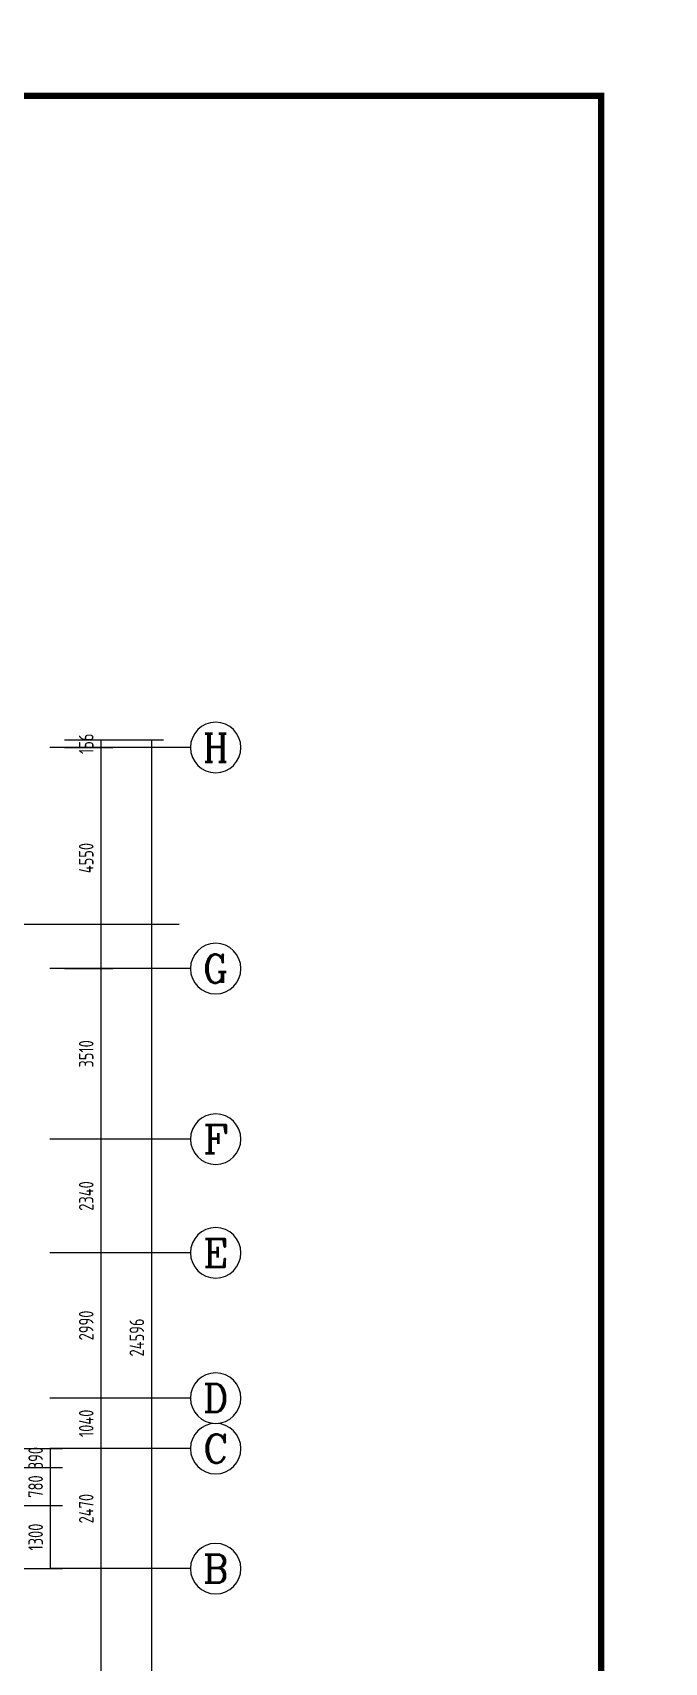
# Model space of a CAD drawing. Extents: x -726032 to 135930, y -151624 to 587044.
# Drawn here: x -545840 to -532852, y 553499 to 587044 of the extents above; entities that cross this region are included whole.
import ezdxf
from ezdxf.enums import TextEntityAlignment as Align

# ---------------------------------------------------------------- set-up
doc = ezdxf.new("R2010")
doc.units = 0
doc.header["$LTSCALE"] = 1000
doc.header["$MEASUREMENT"] = 0
doc.layers.get('0').update_dxf_attribs({"linetype": 'CONTINUOUS'})
doc.layers.get('DEFPOINTS').update_dxf_attribs({"color": 1, "linetype": 'CONTINUOUS'})
for name, color, linetype in [('AXIS', 245, 'CONTINUOUS'), ('AXIS_TEXT', 7, 'CONTINUOUS'), ('PUB_DIM', 245, 'CONTINUOUS'), ('PUB_TITLE', 1, 'CONTINUOUS'), ('引线', 213, 'CONTINUOUS')]:
    doc.layers.add(name, color=color, linetype=linetype)
doc.styles.add('COMPLEX', font='COMPLEX')
doc.styles.add('DIM_FONT', font='isocp.shx', dxfattribs={"width": 0.8})
doc.dimstyles.new('AXIS', dxfattribs={"dimtxt": 300, "dimasz": 1, "dimexe": 250, "dimexo": 300, "dimgap": 150, "dimtad": 1, "dimdec": 0, "dimzin": 0, "dimdsep": 46, "dimtxsty": 'DIM_FONT', "dimcen": 0.09, "dimse1": 1, "dimse2": 1, "dimclrt": 142, "dimadec": 0, "dimazin": 0, "dimtfac": 1, "dimtdec": 0, "dimtix": 1, "dimtmove": 2, "dimatfit": 3, "dimfxl": 1, "dimtolj": 1, "dimtzin": 0, "dimarcsym": 0})
doc.dimstyles.new('DIMN', dxfattribs={"dimtxt": 300, "dimasz": 1, "dimexe": 250, "dimexo": 300, "dimgap": 150, "dimtad": 1, "dimdec": 0, "dimzin": 0, "dimdsep": 46, "dimtxsty": 'DIM_FONT', "dimcen": 0.09, "dimclrt": 142, "dimadec": 0, "dimazin": 0, "dimtfac": 1, "dimtdec": 0, "dimtix": 1, "dimtmove": 2, "dimatfit": 3, "dimfxl": 1, "dimtolj": 1, "dimtzin": 0, "dimarcsym": 0})

# ---------------------------------------------------------------- blocks, each defined once
blk = doc.blocks.new('*D1342')
at = {"layer": 'AXIS', "color": 0, "lineweight": -2, "transparency": 16777216}
for p, q in [((-545183, 572485), (-543148, 572485)), ((-543398, 572484), (-543398, 547890)), ((-545183, 547889), (-543148, 547889))]:
    blk.add_line(p, q, dxfattribs=at)
at = {"layer": 'AXIS', "color": 0, "transparency": 16777216}
for points in [[(-543398, 572484), (-543398, 572484), (-543398, 572485)], [(-543398, 547890), (-543398, 547890), (-543398, 547889)]]:
    blk.add_solid(points, dxfattribs=at)
at = {"layer": 'DEFPOINTS', "color": 0, "transparency": 16777216}
for p in [(-545483, 572485), (-545483, 547889), (-543398, 547889)]:
    blk.add_point(p, dxfattribs=at)
at = {"layer": 'AXIS', "color": 142, "transparency": 16777216, "insert": (-543698, 560187), "char_height": 300, "attachment_point": 5, "rotation": 90, "style": 'DIM_FONT'}
blk.add_mtext('\\A1;24596', dxfattribs=at)
blk = doc.blocks.new('*D1371')
at = {"layer": 'AXIS', "color": 0, "lineweight": -2, "transparency": 16777216}
for p, q in [((-545183, 572329), (-544188, 572329)), ((-544438, 572328), (-544438, 567780)), ((-545183, 567779), (-544188, 567779))]:
    blk.add_line(p, q, dxfattribs=at)
at = {"layer": 'AXIS', "color": 0, "transparency": 16777216}
for points in [[(-544438, 572328), (-544438, 572328), (-544438, 572329)], [(-544438, 567780), (-544438, 567780), (-544438, 567779)]]:
    blk.add_solid(points, dxfattribs=at)
at = {"layer": 'DEFPOINTS', "color": 0, "transparency": 16777216}
for p in [(-545483, 572329), (-545483, 567779), (-544438, 567779)]:
    blk.add_point(p, dxfattribs=at)
at = {"layer": 'AXIS', "color": 142, "transparency": 16777216, "insert": (-544738, 570054), "char_height": 300, "attachment_point": 5, "rotation": 90, "style": 'DIM_FONT'}
blk.add_mtext('\\A1;4550', dxfattribs=at)
blk = doc.blocks.new('_AXISO')
blk.add_circle((0, 0), 0.5)
at = {"layer": 'AXIS_TEXT', "style": 'COMPLEX', "width": 1.041667}
blk.add_attdef('A', text='', height=0.56, dxfattribs=at).set_placement((-0.25, -0.28), (0.25, -0.28), align=Align.FIT)
blk = doc.blocks.new('*D1376')
at = {"layer": 'DEFPOINTS', "color": 0, "transparency": 16777216}
for p in [(-546523, 556729), (-546523, 555429), (-545478, 555429)]:
    blk.add_point(p, dxfattribs=at)
at = {"layer": 'PUB_DIM', "color": 0, "lineweight": -2, "transparency": 16777216}
for p, q in [((-546223, 556729), (-545228, 556729)), ((-545478, 556728), (-545478, 555430)), ((-546223, 555429), (-545228, 555429))]:
    blk.add_line(p, q, dxfattribs=at)
at = {"layer": 'PUB_DIM', "color": 0, "transparency": 16777216}
for points in [[(-545478, 556728), (-545478, 556728), (-545478, 556729)], [(-545478, 555430), (-545478, 555430), (-545478, 555429)]]:
    blk.add_solid(points, dxfattribs=at)
at = {"layer": 'PUB_DIM', "color": 142, "transparency": 16777216, "insert": (-545778, 556079), "char_height": 300, "attachment_point": 5, "rotation": 90, "style": 'DIM_FONT'}
blk.add_mtext('\\A1;1300', dxfattribs=at)
blk = doc.blocks.new('*D1377')
at = {"layer": 'DEFPOINTS', "color": 0, "transparency": 16777216}
for p in [(-546523, 557509), (-546523, 556729), (-545478, 556729)]:
    blk.add_point(p, dxfattribs=at)
at = {"layer": 'PUB_DIM', "color": 0, "lineweight": -2, "transparency": 16777216}
for p, q in [((-546223, 557509), (-545228, 557509)), ((-545478, 557508), (-545478, 556730)), ((-546223, 556729), (-545228, 556729))]:
    blk.add_line(p, q, dxfattribs=at)
at = {"layer": 'PUB_DIM', "color": 0, "transparency": 16777216}
for points in [[(-545478, 557508), (-545478, 557508), (-545478, 557509)], [(-545478, 556730), (-545478, 556730), (-545478, 556729)]]:
    blk.add_solid(points, dxfattribs=at)
at = {"layer": 'PUB_DIM', "color": 142, "transparency": 16777216, "insert": (-545778, 557119), "char_height": 300, "attachment_point": 5, "rotation": 90, "style": 'DIM_FONT'}
blk.add_mtext('\\A1;780', dxfattribs=at)
blk = doc.blocks.new('*D1379')
at = {"layer": 'DEFPOINTS', "color": 0, "transparency": 16777216}
for p in [(-546523, 557899), (-546523, 557509), (-545478, 557509)]:
    blk.add_point(p, dxfattribs=at)
at = {"layer": 'PUB_DIM', "color": 0, "lineweight": -2, "transparency": 16777216}
for p, q in [((-546223, 557899), (-545228, 557899)), ((-545478, 557900), (-545478, 557901)), ((-545478, 557899), (-545478, 557509)), ((-546223, 557509), (-545228, 557509)), ((-545478, 557508), (-545478, 557507))]:
    blk.add_line(p, q, dxfattribs=at)
at = {"layer": 'PUB_DIM', "color": 0, "transparency": 16777216}
for points in [[(-545478, 557900), (-545478, 557900), (-545478, 557899)], [(-545478, 557508), (-545478, 557508), (-545478, 557509)]]:
    blk.add_solid(points, dxfattribs=at)
at = {"layer": 'PUB_DIM', "color": 142, "transparency": 16777216, "insert": (-545778, 557704), "char_height": 300, "attachment_point": 5, "rotation": 90, "style": 'DIM_FONT'}
blk.add_mtext('\\A1;390', dxfattribs=at)
blk = doc.blocks.new('*D3412')
at = {"layer": 'AXIS', "color": 0, "lineweight": -2, "transparency": 16777216}
blk.add_line((-544438, 557898), (-544438, 555430), dxfattribs=at)
at = {"layer": 'AXIS', "color": 0, "transparency": 16777216}
for points in [[(-544438, 557898), (-544438, 557898), (-544438, 557899)], [(-544438, 555430), (-544438, 555430), (-544438, 555429)]]:
    blk.add_solid(points, dxfattribs=at)
at = {"layer": 'DEFPOINTS', "color": 0, "transparency": 16777216}
for p in [(-545483, 557899), (-545483, 555429), (-544438, 555429)]:
    blk.add_point(p, dxfattribs=at)
at = {"layer": 'AXIS', "color": 142, "transparency": 16777216, "insert": (-544738, 556664), "char_height": 300, "attachment_point": 5, "rotation": 90, "style": 'DIM_FONT'}
blk.add_mtext('\\A1;2470', dxfattribs=at)
blk = doc.blocks.new('*D3413')
at = {"layer": 'AXIS', "color": 0, "lineweight": -2, "transparency": 16777216}
blk.add_line((-544438, 555428), (-544438, 550100), dxfattribs=at)
at = {"layer": 'AXIS', "color": 0, "transparency": 16777216}
for points in [[(-544438, 555428), (-544438, 555428), (-544438, 555429)], [(-544438, 550100), (-544438, 550100), (-544438, 550099)]]:
    blk.add_solid(points, dxfattribs=at)
at = {"layer": 'DEFPOINTS', "color": 0, "transparency": 16777216}
for p in [(-545483, 555429), (-545483, 550099), (-544438, 550099)]:
    blk.add_point(p, dxfattribs=at)
at = {"layer": 'AXIS', "color": 142, "transparency": 16777216, "insert": (-544738, 552764), "char_height": 300, "attachment_point": 5, "rotation": 90, "style": 'DIM_FONT'}
blk.add_mtext('\\A1;5330', dxfattribs=at)
blk = doc.blocks.new('*D3414')
at = {"layer": 'AXIS', "color": 0, "lineweight": -2, "transparency": 16777216}
blk.add_line((-544438, 564268), (-544438, 561930), dxfattribs=at)
at = {"layer": 'AXIS', "color": 0, "transparency": 16777216}
for points in [[(-544438, 564268), (-544438, 564268), (-544438, 564269)], [(-544438, 561930), (-544438, 561930), (-544438, 561929)]]:
    blk.add_solid(points, dxfattribs=at)
at = {"layer": 'DEFPOINTS', "color": 0, "transparency": 16777216}
for p in [(-545483, 564269), (-545483, 561929), (-544438, 561929)]:
    blk.add_point(p, dxfattribs=at)
at = {"layer": 'AXIS', "color": 142, "transparency": 16777216, "insert": (-544738, 563099), "char_height": 300, "attachment_point": 5, "rotation": 90, "style": 'DIM_FONT'}
blk.add_mtext('\\A1;2340', dxfattribs=at)
blk = doc.blocks.new('*D3415')
at = {"layer": 'AXIS', "color": 0, "lineweight": -2, "transparency": 16777216}
blk.add_line((-544438, 558938), (-544438, 557900), dxfattribs=at)
at = {"layer": 'AXIS', "color": 0, "transparency": 16777216}
for points in [[(-544438, 558938), (-544438, 558938), (-544438, 558939)], [(-544438, 557900), (-544438, 557900), (-544438, 557899)]]:
    blk.add_solid(points, dxfattribs=at)
at = {"layer": 'DEFPOINTS', "color": 0, "transparency": 16777216}
for p in [(-545483, 558939), (-545483, 557899), (-544438, 557899)]:
    blk.add_point(p, dxfattribs=at)
at = {"layer": 'AXIS', "color": 142, "transparency": 16777216, "insert": (-544738, 558419), "char_height": 300, "attachment_point": 5, "rotation": 90, "style": 'DIM_FONT'}
blk.add_mtext('\\A1;1040', dxfattribs=at)
blk = doc.blocks.new('*D3416')
at = {"layer": 'AXIS', "color": 0, "lineweight": -2, "transparency": 16777216}
blk.add_line((-544438, 561928), (-544438, 558940), dxfattribs=at)
at = {"layer": 'AXIS', "color": 0, "transparency": 16777216}
for points in [[(-544438, 561928), (-544438, 561928), (-544438, 561929)], [(-544438, 558940), (-544438, 558940), (-544438, 558939)]]:
    blk.add_solid(points, dxfattribs=at)
at = {"layer": 'DEFPOINTS', "color": 0, "transparency": 16777216}
for p in [(-545483, 561929), (-545483, 558939), (-544438, 558939)]:
    blk.add_point(p, dxfattribs=at)
at = {"layer": 'AXIS', "color": 142, "transparency": 16777216, "insert": (-544738, 560434), "char_height": 300, "attachment_point": 5, "rotation": 90, "style": 'DIM_FONT'}
blk.add_mtext('\\A1;2990', dxfattribs=at)
blk = doc.blocks.new('*D3417')
at = {"layer": 'AXIS', "color": 0, "lineweight": -2, "transparency": 16777216}
blk.add_line((-544438, 567778), (-544438, 564270), dxfattribs=at)
at = {"layer": 'AXIS', "color": 0, "transparency": 16777216}
for points in [[(-544438, 567778), (-544438, 567778), (-544438, 567779)], [(-544438, 564270), (-544438, 564270), (-544438, 564269)]]:
    blk.add_solid(points, dxfattribs=at)
at = {"layer": 'DEFPOINTS', "color": 0, "transparency": 16777216}
for p in [(-545483, 567779), (-545483, 564269), (-544438, 564269)]:
    blk.add_point(p, dxfattribs=at)
at = {"layer": 'AXIS', "color": 142, "transparency": 16777216, "insert": (-544738, 566024), "char_height": 300, "attachment_point": 5, "rotation": 90, "style": 'DIM_FONT'}
blk.add_mtext('\\A1;3510', dxfattribs=at)
blk = doc.blocks.new('*D1384')
at = {"layer": 'AXIS', "color": 0, "lineweight": -2, "transparency": 16777216}
for p, q in [((-545183, 572485), (-544188, 572485)), ((-545183, 572329), (-544188, 572329)), ((-544438, 572486), (-544438, 572487)), ((-544438, 572485), (-544438, 572329)), ((-544438, 572328), (-544438, 572327))]:
    blk.add_line(p, q, dxfattribs=at)
at = {"layer": 'AXIS', "color": 0, "transparency": 16777216}
for points in [[(-544438, 572486), (-544438, 572486), (-544438, 572485)], [(-544438, 572328), (-544438, 572328), (-544438, 572329)]]:
    blk.add_solid(points, dxfattribs=at)
at = {"layer": 'DEFPOINTS', "color": 0, "transparency": 16777216}
for p in [(-545483, 572485), (-545483, 572329), (-544438, 572329)]:
    blk.add_point(p, dxfattribs=at)
at = {"layer": 'AXIS', "color": 142, "transparency": 16777216, "insert": (-544738, 572407), "char_height": 300, "attachment_point": 5, "rotation": 90, "style": 'DIM_FONT'}
blk.add_mtext('\\A1;156', dxfattribs=at)

msp = doc.modelspace()

# ---------------------------------------------------------------- linework, layer by layer
at = {"layer": 'AXIS'}
for p, q in [((-542596.9, 572329.5), (-545483.4, 572329.5)), ((-542596.9, 567779.5), (-545483.4, 567779.5)), ((-542596.9, 564269.5), (-545483.4, 564269.5)), ((-542596.9, 561929.5), (-545483.4, 561929.5)), ((-542596.9, 558939.5), (-545483.4, 558939.5)), ((-542596.9, 557899.5), (-545483.4, 557899.5)), ((-542596.9, 555429.5), (-545483.4, 555429.5))]:
    msp.add_line(p, q, dxfattribs=at)
at = {"layer": 'PUB_TITLE'}
for points, const_width in [([(-629442.4, 532443.9), (-532852.4, 532443.9), (-532852.4, 587043.9), (-629442.4, 587043.9)], 0.234), ([(-626842.4, 533743.9), (-534152.4, 533743.9), (-534152.4, 585743.9), (-626842.4, 585743.9)], 130)]:
    msp.add_lwpolyline(points, close=True, dxfattribs=dict(at, const_width=const_width))
at = {"layer": '引线'}
msp.add_lwpolyline([(-546421, 567540.7), (-546043.2, 568696.6), (-542828.2, 568696.6)], dxfattribs=at)

# ---------------------------------------------------------------- block references
at = {"layer": 'AXIS'}
ref = msp.add_blockref('_AXISO', (-542076.9, 572329.5), dxfattribs=dict(at, xscale=-1040, yscale=1040, zscale=1040))
ref.add_attrib('A', 'H', dxfattribs={"layer": 'AXIS_TEXT', "height": 582.4, "style": 'COMPLEX', "width": 0.9375}).set_placement((-542336.9, 572038.3), (-541816.9, 572038.3), align=Align.FIT)
ref = msp.add_blockref('_AXISO', (-542076.9, 567779.5), dxfattribs=dict(at, xscale=-1040, yscale=1040, zscale=1040))
ref.add_attrib('A', 'G', dxfattribs={"layer": 'AXIS_TEXT', "height": 582.4, "style": 'COMPLEX', "width": 1.041667}).set_placement((-542336.9, 567488.3), (-541816.9, 567488.3), align=Align.FIT)
ref = msp.add_blockref('_AXISO', (-542076.9, 564269.5), dxfattribs=dict(at, xscale=-1040, yscale=1040, zscale=1040))
ref.add_attrib('A', 'F', dxfattribs={"layer": 'AXIS_TEXT', "height": 582.4, "style": 'COMPLEX', "width": 1.171875}).set_placement((-542336.9, 563978.3), (-541816.9, 563978.3), align=Align.FIT)
ref = msp.add_blockref('_AXISO', (-542076.9, 561929.5), dxfattribs=dict(at, xscale=-1040, yscale=1040, zscale=1040))
ref.add_attrib('A', 'E', dxfattribs={"layer": 'AXIS_TEXT', "height": 582.4, "style": 'COMPLEX', "width": 1.171875}).set_placement((-542336.9, 561638.3), (-541816.9, 561638.3), align=Align.FIT)
ref = msp.add_blockref('_AXISO', (-542076.9, 558939.5), dxfattribs=dict(at, xscale=-1040, yscale=1040, zscale=1040))
ref.add_attrib('A', 'D', dxfattribs={"layer": 'AXIS_TEXT', "height": 582.4, "style": 'COMPLEX', "width": 1.102941}).set_placement((-542336.9, 558648.3), (-541816.9, 558648.3), align=Align.FIT)
ref = msp.add_blockref('_AXISO', (-542076.9, 557899.5), dxfattribs=dict(at, xscale=-1040, yscale=1040, zscale=1040))
ref.add_attrib('A', 'C', dxfattribs={"layer": 'AXIS_TEXT', "height": 582.4, "style": 'COMPLEX', "width": 1.25}).set_placement((-542336.9, 557608.3), (-541816.9, 557608.3), align=Align.FIT)
ref = msp.add_blockref('_AXISO', (-542076.9, 555429.5), dxfattribs=dict(at, xscale=-1040, yscale=1040, zscale=1040))
ref.add_attrib('A', 'B', dxfattribs={"layer": 'AXIS_TEXT', "height": 582.4, "style": 'COMPLEX', "width": 1.102941}).set_placement((-542336.9, 555138.3), (-541816.9, 555138.3), align=Align.FIT)

# ---------------------------------------------------------------- dimensions: what is measured, and where the dimension line sits
for p1, p2, distance, picture, middle in [((-545483.4, 572485.5), (-545483.4, 572329.5), 1045.8, '*D1384', (-544737.7, 572407.5)), ((-545483.4, 572485.5), (-545483.4, 547889.3), 2085.8, '*D1342', (-543697.7, 560187.4)), ((-545483.4, 572329.5), (-545483.4, 567779.5), 1045.8, '*D1371', (-544737.7, 570054.5))]:
    dim = msp.add_aligned_dim(p1=p1, p2=p2, distance=distance, dimstyle='DIMN', dxfattribs=at)
    dim.commit()
    dim.dimension.update_dxf_attribs({"geometry": picture, "text_midpoint": middle})
for base, p1, p2, picture, middle in [((-544437.7, 564269.5), (-545483.4, 567779.5), (-545483.4, 564269.5), '*D3417', (-544737.7, 566024.5)), ((-544437.7, 561929.5), (-545483.4, 564269.5), (-545483.4, 561929.5), '*D3414', (-544737.7, 563099.5)), ((-544437.7, 558939.5), (-545483.4, 561929.5), (-545483.4, 558939.5), '*D3416', (-544737.7, 560434.5)), ((-544437.7, 557899.5), (-545483.4, 558939.5), (-545483.4, 557899.5), '*D3415', (-544737.7, 558419.5)), ((-544437.7, 555429.5), (-545483.4, 557899.5), (-545483.4, 555429.5), '*D3412', (-544737.7, 556664.5)), ((-544437.7, 550099.5), (-545483.4, 555429.5), (-545483.4, 550099.5), '*D3413', (-544737.7, 552764.5))]:
    dim = msp.add_linear_dim(base=base, p1=p1, p2=p2, angle=270, dimstyle='AXIS', dxfattribs=at)
    dim.commit()
    dim.dimension.update_dxf_attribs({"geometry": picture, "text_midpoint": middle})
at = {"layer": 'PUB_DIM'}
for base, p1, p2, picture, middle in [((-545477.7, 557509.5), (-546523.4, 557899.5), (-546523.4, 557509.5), '*D1379', (-545777.7, 557704.5)), ((-545477.7, 556729.5), (-546523.4, 557509.5), (-546523.4, 556729.5), '*D1377', (-545777.7, 557119.5)), ((-545477.7, 555429.5), (-546523.4, 556729.5), (-546523.4, 555429.5), '*D1376', (-545777.7, 556079.5))]:
    dim = msp.add_linear_dim(base=base, p1=p1, p2=p2, angle=270, dimstyle='DIMN', dxfattribs=at)
    dim.commit()
    dim.dimension.update_dxf_attribs({"geometry": picture, "text_midpoint": middle})

doc.saveas('drawing.dxf')
